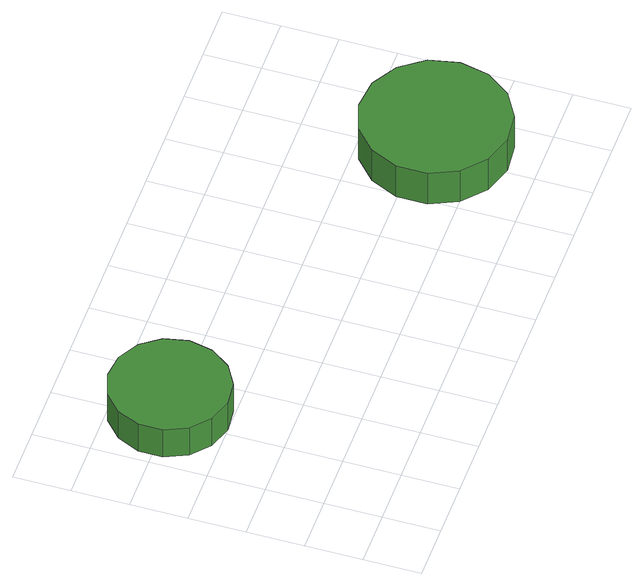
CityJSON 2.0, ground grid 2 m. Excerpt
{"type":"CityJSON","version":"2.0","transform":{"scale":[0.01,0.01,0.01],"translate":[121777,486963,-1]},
"CityObjects":{
"tree1":{"type":"SolitaryVegetationObject","attributes":{"function":"something"},"geometry":[{"type":"MultiSurface","lod":"1","boundaries":[[[0,1,2,3,4,5,6,7,8,9,10,11,12,13,14]],[[15,16,17,18,19,20,21,22,23,24,25,26,27,28,29]],[[0,29,28,1]],[[1,28,27,2]],[[2,27,26,3]],[[3,26,25,4]],[[4,25,24,5]],[[5,24,23,6]],[[6,23,22,7]],[[7,22,21,8]],[[8,21,20,9]],[[9,20,19,10]],[[10,19,18,11]],[[11,18,17,12]],[[12,17,16,13]],[[13,16,15,14]],[[14,15,29,0]]]}]},
"tree2":{"type":"SolitaryVegetationObject","attributes":{"function":"something"},"geometry":[{"type":"MultiSurface","lod":"1","boundaries":[[[30,31,32,33,34,35,36,37,38,39,40,41,42,43,44]],[[45,46,47,48,49,50,51,52,53,54,55,56,57,58,59]],[[30,59,58,31]],[[31,58,57,32]],[[32,57,56,33]],[[33,56,55,34]],[[34,55,54,35]],[[35,54,53,36]],[[36,53,52,37]],[[37,52,51,38]],[[38,51,50,39]],[[39,50,49,40]],[[40,49,48,41]],[[41,48,47,42]],[[42,47,46,43]],[[43,46,45,44]],[[44,45,59,30]]]}]},
"tree3":{"type":"SolitaryVegetationObject","attributes":{"function":"something"}}
},
"vertices":[
[446,807,173],[428,891,173],[378,961,173],[303,1004,173],[218,1013,173],[136,986,173],[72,928,173],[37,850,173],[37,764,173],[72,685,173],[136,628,173],[218,601,173],[303,610,173],[378,653,173],[428,723,173],[428,723,46],[378,653,46],[303,610,46],[218,601,46],[136,628,46],[72,685,46],[37,764,46],[37,850,46],[72,928,46],[136,986,46],[218,1013,46],[303,1004,46],[378,961,46],[428,891,46],[446,807,46],
[1896,352,188],[1874,457,188],[1811,543,188],[1719,597,188],[1612,608,188],[1511,575,188],[1432,503,188],[1388,406,188],[1388,299,188],[1432,202,188],[1511,130,188],[1612,97,188],[1719,108,188],[1811,162,188],[1874,248,188],[1874,248,44],[1811,162,44],[1719,108,44],[1612,97,44],[1511,130,44],[1432,202,44],[1388,299,44],[1388,406,44],[1432,503,44],[1511,575,44],[1612,608,44],[1719,597,44],[1811,543,44],[1874,457,44],[1896,352,44]
]}
